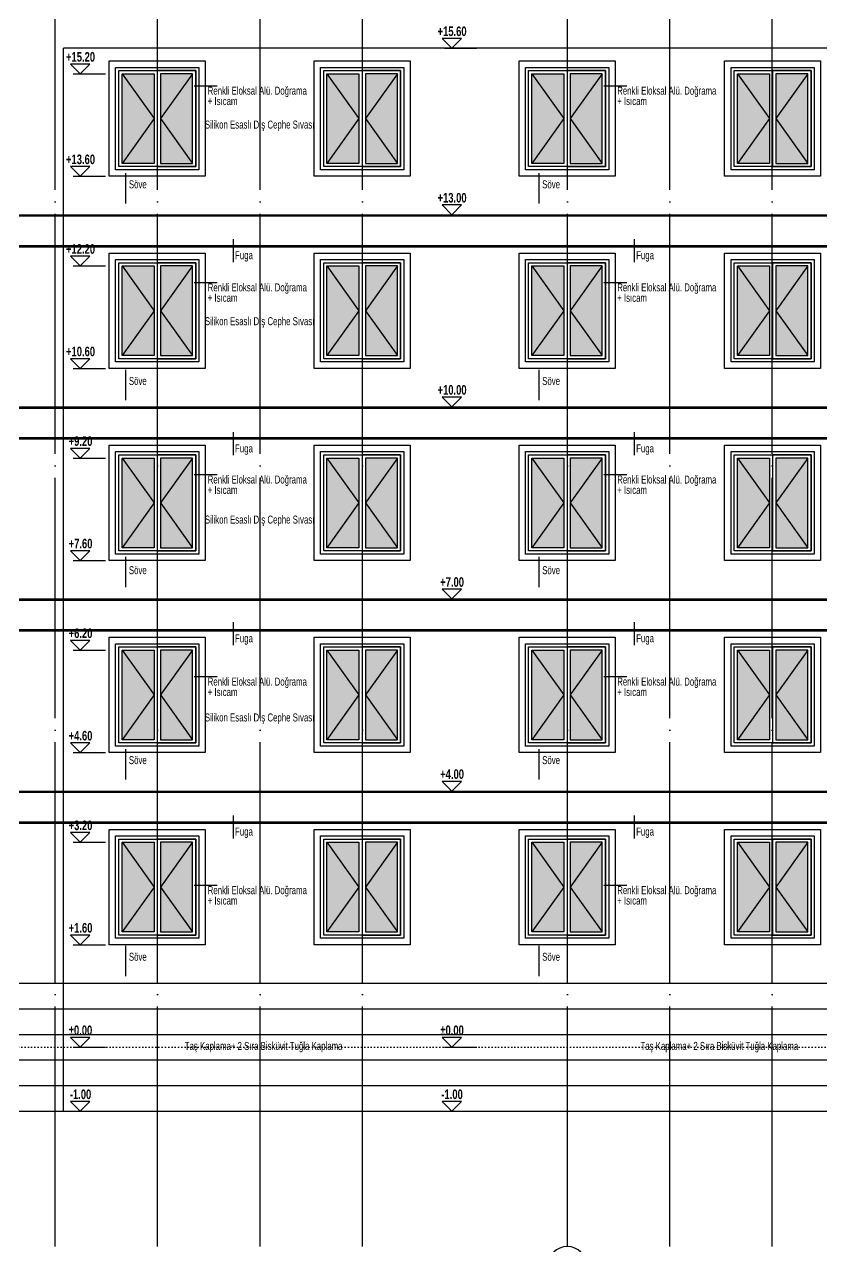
# Model space of a CAD drawing. Extents: x 460786 to 545292, y 30998 to 41694.
# Drawn here: x 529580 to 530825, y 38217 to 40125 of the extents above; entities that cross this region are included whole.
import ezdxf
from ezdxf.enums import TextEntityAlignment as Align

# ---------------------------------------------------------------- set-up
doc = ezdxf.new("R2010")
doc.units = 0
doc.header["$LTSCALE"] = 50
doc.header["$MEASUREMENT"] = 0
doc.linetypes.add('DASHDOT', pattern=[5.5, 5, -0.25, 0, -0.25])
doc.linetypes.add('DASHED', pattern=[0.1, 0, -0.1])
doc.layers.get('0').update_dxf_attribs({"linetype": 'CONTINUOUS'})
for name, color, linetype in [('A-Aks Balonu', 2, 'CONTINUOUS'), ('A-Aks Yatay', 12, 'DASHDOT'), ('A-Betonarme', 6, 'CONTINUOUS'), ('A-Cam', 160, 'CONTINUOUS'), ('A-Dash', 9, 'DASHED'), ('A-Gör 2', 40, 'CONTINUOUS'), ('A-Gör 4', 75, 'CONTINUOUS'), ('A-Kot', 3, 'CONTINUOUS'), ('A-Solid', 254, 'CONTINUOUS'), ('A-Yazı 1', 200, 'CONTINUOUS'), ('A-Yazı 2', 205, 'CONTINUOUS')]:
    doc.layers.add(name, color=color, linetype=linetype)
doc.styles.add('blkan', font='arial.ttf', dxfattribs={"width": 0.9, "height": 12.5})
doc.styles.get("Standard").update_dxf_attribs({"font": 'arial.ttf', "width": 0.9})
doc.styles.add('YAZI', font='arialbd.ttf', dxfattribs={"width": 0.9, "height": 150})

# ---------------------------------------------------------------- blocks, each defined once
blk = doc.blocks.new('aks')
blk.add_circle((-0.8, 38.6), 60)
at = {"width": 0.9}
blk.add_attdef('AKSNO', text='', height=50, dxfattribs=at).set_placement((-0.8, 38.6), align=Align.MIDDLE_CENTER)
blk = doc.blocks.new('kot-k')
for p, q in [((9.4, 0), (-32.7, 0)), ((-12.6, 12.6), (12.6, 12.6)), ((0, 0), (-12.6, 12.6)), ((0, 0), (12.6, 12.6))]:
    blk.add_line(p, q)
at = {"style": 'YAZI', "width": 0.7}
blk.add_attdef('KOT', text='', height=12.5, dxfattribs=at).set_placement((0, 22), align=Align.MIDDLE_CENTER)

msp = doc.modelspace()

# ---------------------------------------------------------------- hatches: boundary and pattern name
at = {"layer": 'A-Solid'}
h = msp.add_hatch(color=256, dxfattribs=at)
h.dxf.hatch_style = 1
h.paths.add_polyline_path([(529732.91, 39908.33), (529782.91, 39908.33), (529782.91, 40048.33), (529732.91, 40048.33)])
h.paths.add_polyline_path([(529792.91, 39908.33), (529842.91, 39908.33), (529842.91, 40048.33), (529792.91, 40048.33)])
h = msp.add_hatch(color=256, dxfattribs=at)
h.dxf.hatch_style = 1
h.paths.add_polyline_path([(530052.91, 39908.33), (530102.91, 39908.33), (530102.91, 40048.33), (530052.91, 40048.33)])
h.paths.add_polyline_path([(530112.91, 39908.33), (530162.91, 39908.33), (530162.91, 40048.33), (530112.91, 40048.33)])
h = msp.add_hatch(color=256, dxfattribs=at)
h.dxf.hatch_style = 1
h.paths.add_polyline_path([(530372.91, 39908.33), (530422.91, 39908.33), (530422.91, 40048.33), (530372.91, 40048.33)])
h.paths.add_polyline_path([(530432.91, 39908.33), (530482.91, 39908.33), (530482.91, 40048.33), (530432.91, 40048.33)])
h = msp.add_hatch(color=256, dxfattribs=at)
h.dxf.hatch_style = 1
h.paths.add_polyline_path([(530693.91, 39908.33), (530743.91, 39908.33), (530743.91, 40048.33), (530693.91, 40048.33)])
h.paths.add_polyline_path([(530753.91, 39908.33), (530803.91, 39908.33), (530803.91, 40048.33), (530753.91, 40048.33)])
h = msp.add_hatch(color=256, dxfattribs=at)
h.dxf.hatch_style = 1
h.paths.add_polyline_path([(529732.91, 39608.33), (529782.91, 39608.33), (529782.91, 39748.33), (529732.91, 39748.33)])
h.paths.add_polyline_path([(529792.91, 39608.33), (529842.91, 39608.33), (529842.91, 39748.33), (529792.91, 39748.33)])
h = msp.add_hatch(color=256, dxfattribs=at)
h.dxf.hatch_style = 1
h.paths.add_polyline_path([(530052.91, 39608.33), (530102.91, 39608.33), (530102.91, 39748.33), (530052.91, 39748.33)])
h.paths.add_polyline_path([(530112.91, 39608.33), (530162.91, 39608.33), (530162.91, 39748.33), (530112.91, 39748.33)])
h = msp.add_hatch(color=256, dxfattribs=at)
h.dxf.hatch_style = 1
h.paths.add_polyline_path([(530372.91, 39608.33), (530422.91, 39608.33), (530422.91, 39748.33), (530372.91, 39748.33)])
h.paths.add_polyline_path([(530432.91, 39608.33), (530482.91, 39608.33), (530482.91, 39748.33), (530432.91, 39748.33)])
h = msp.add_hatch(color=256, dxfattribs=at)
h.dxf.hatch_style = 1
h.paths.add_polyline_path([(530693.91, 39608.33), (530743.91, 39608.33), (530743.91, 39748.33), (530693.91, 39748.33)])
h.paths.add_polyline_path([(530753.91, 39608.33), (530803.91, 39608.33), (530803.91, 39748.33), (530753.91, 39748.33)])
h = msp.add_hatch(color=256, dxfattribs=at)
h.dxf.hatch_style = 1
h.paths.add_polyline_path([(529732.91, 39308.33), (529782.91, 39308.33), (529782.91, 39448.33), (529732.91, 39448.33)])
h.paths.add_polyline_path([(529792.91, 39308.33), (529842.91, 39308.33), (529842.91, 39448.33), (529792.91, 39448.33)])
h = msp.add_hatch(color=256, dxfattribs=at)
h.dxf.hatch_style = 1
h.paths.add_polyline_path([(530052.91, 39308.33), (530102.91, 39308.33), (530102.91, 39448.33), (530052.91, 39448.33)])
h.paths.add_polyline_path([(530112.91, 39308.33), (530162.91, 39308.33), (530162.91, 39448.33), (530112.91, 39448.33)])
h = msp.add_hatch(color=256, dxfattribs=at)
h.dxf.hatch_style = 1
h.paths.add_polyline_path([(530372.91, 39308.33), (530422.91, 39308.33), (530422.91, 39448.33), (530372.91, 39448.33)])
h.paths.add_polyline_path([(530432.91, 39308.33), (530482.91, 39308.33), (530482.91, 39448.33), (530432.91, 39448.33)])
h = msp.add_hatch(color=256, dxfattribs=at)
h.dxf.hatch_style = 1
h.paths.add_polyline_path([(530693.91, 39308.33), (530743.91, 39308.33), (530743.91, 39448.33), (530693.91, 39448.33)])
h.paths.add_polyline_path([(530753.91, 39308.33), (530803.91, 39308.33), (530803.91, 39448.33), (530753.91, 39448.33)])
h = msp.add_hatch(color=256, dxfattribs=at)
h.dxf.hatch_style = 1
h.paths.add_polyline_path([(529732.91, 39008.33), (529782.91, 39008.33), (529782.91, 39148.33), (529732.91, 39148.33)])
h.paths.add_polyline_path([(529792.91, 39008.33), (529842.91, 39008.33), (529842.91, 39148.33), (529792.91, 39148.33)])
h = msp.add_hatch(color=256, dxfattribs=at)
h.dxf.hatch_style = 1
h.paths.add_polyline_path([(530052.91, 39008.33), (530102.91, 39008.33), (530102.91, 39148.33), (530052.91, 39148.33)])
h.paths.add_polyline_path([(530112.91, 39008.33), (530162.91, 39008.33), (530162.91, 39148.33), (530112.91, 39148.33)])
h = msp.add_hatch(color=256, dxfattribs=at)
h.dxf.hatch_style = 1
h.paths.add_polyline_path([(530372.91, 39008.33), (530422.91, 39008.33), (530422.91, 39148.33), (530372.91, 39148.33)])
h.paths.add_polyline_path([(530432.91, 39008.33), (530482.91, 39008.33), (530482.91, 39148.33), (530432.91, 39148.33)])
h = msp.add_hatch(color=256, dxfattribs=at)
h.dxf.hatch_style = 1
h.paths.add_polyline_path([(530693.91, 39008.33), (530743.91, 39008.33), (530743.91, 39148.33), (530693.91, 39148.33)])
h.paths.add_polyline_path([(530753.91, 39008.33), (530803.91, 39008.33), (530803.91, 39148.33), (530753.91, 39148.33)])
h = msp.add_hatch(color=256, dxfattribs=at)
h.dxf.hatch_style = 1
h.paths.add_polyline_path([(529732.91, 38708.33), (529782.91, 38708.33), (529782.91, 38848.33), (529732.91, 38848.33)])
h.paths.add_polyline_path([(529792.91, 38708.33), (529842.91, 38708.33), (529842.91, 38848.33), (529792.91, 38848.33)])
h = msp.add_hatch(color=256, dxfattribs=at)
h.dxf.hatch_style = 1
h.paths.add_polyline_path([(530052.91, 38708.33), (530102.91, 38708.33), (530102.91, 38848.33), (530052.91, 38848.33)])
h.paths.add_polyline_path([(530112.91, 38708.33), (530162.91, 38708.33), (530162.91, 38848.33), (530112.91, 38848.33)])
h = msp.add_hatch(color=256, dxfattribs=at)
h.dxf.hatch_style = 1
h.paths.add_polyline_path([(530372.91, 38708.33), (530422.91, 38708.33), (530422.91, 38848.33), (530372.91, 38848.33)])
h.paths.add_polyline_path([(530432.91, 38708.33), (530482.91, 38708.33), (530482.91, 38848.33), (530432.91, 38848.33)])
h = msp.add_hatch(color=256, dxfattribs=at)
h.dxf.hatch_style = 1
h.paths.add_polyline_path([(530693.91, 38708.33), (530743.91, 38708.33), (530743.91, 38848.33), (530693.91, 38848.33)])
h.paths.add_polyline_path([(530753.91, 38708.33), (530803.91, 38708.33), (530803.91, 38848.33), (530753.91, 38848.33)])

# ---------------------------------------------------------------- linework, layer by layer
at = {"layer": 'A-Aks Yatay', "ltscale": 1.5}
for p, q in [((529628.41, 38216.97), (529628.41, 40620.39)), ((529788.41, 38216.97), (529788.41, 40620.39)), ((529948.41, 38216.97), (529948.41, 40620.39)), ((530108.41, 38216.97), (530108.41, 40620.39)), ((530428.41, 38216.97), (530428.41, 40620.39)), ((530588.41, 38216.97), (530588.41, 40620.39)), ((530748.41, 38216.97), (530748.41, 40620.39))]:
    msp.add_line(p, q, dxfattribs=at)
at = {"layer": 'A-Betonarme'}
msp.add_line((528580.21, 38428.33), (531721.41, 38428.33), dxfattribs=at)
at = {"layer": 'A-Cam'}
for p, q in [((529732.91, 40048.33), (529782.91, 39978.33)), ((529787.91, 40053.33), (529787.91, 39903.33)), ((529842.91, 40048.33), (529792.91, 39978.33)), ((530052.91, 40048.33), (530102.91, 39978.33)), ((530107.91, 40053.33), (530107.91, 39903.33)), ((530162.91, 40048.33), (530112.91, 39978.33)), ((530372.91, 40048.33), (530422.91, 39978.33)), ((530427.91, 40053.33), (530427.91, 39903.33)), ((530482.91, 40048.33), (530432.91, 39978.33)), ((530693.91, 40048.33), (530743.91, 39978.33)), ((530748.91, 40053.33), (530748.91, 39903.33)), ((530803.91, 40048.33), (530753.91, 39978.33)), ((529782.91, 39978.33), (529732.91, 39908.33)), ((529792.91, 39978.33), (529842.91, 39908.33)), ((530102.91, 39978.33), (530052.91, 39908.33)), ((530112.91, 39978.33), (530162.91, 39908.33)), ((530422.91, 39978.33), (530372.91, 39908.33)), ((530432.91, 39978.33), (530482.91, 39908.33)), ((530743.91, 39978.33), (530693.91, 39908.33)), ((530753.91, 39978.33), (530803.91, 39908.33)), ((529787.91, 39753.33), (529787.91, 39603.33)), ((530107.91, 39753.33), (530107.91, 39603.33)), ((530427.91, 39753.33), (530427.91, 39603.33)), ((530748.91, 39753.33), (530748.91, 39603.33)), ((529732.91, 39748.33), (529782.91, 39678.33)), ((529842.91, 39748.33), (529792.91, 39678.33)), ((530052.91, 39748.33), (530102.91, 39678.33)), ((530162.91, 39748.33), (530112.91, 39678.33)), ((530372.91, 39748.33), (530422.91, 39678.33)), ((530482.91, 39748.33), (530432.91, 39678.33)), ((530693.91, 39748.33), (530743.91, 39678.33)), ((530803.91, 39748.33), (530753.91, 39678.33)), ((529782.91, 39678.33), (529732.91, 39608.33)), ((529792.91, 39678.33), (529842.91, 39608.33)), ((530102.91, 39678.33), (530052.91, 39608.33)), ((530112.91, 39678.33), (530162.91, 39608.33)), ((530422.91, 39678.33), (530372.91, 39608.33)), ((530432.91, 39678.33), (530482.91, 39608.33)), ((530743.91, 39678.33), (530693.91, 39608.33)), ((530753.91, 39678.33), (530803.91, 39608.33)), ((529732.91, 39448.33), (529782.91, 39378.33)), ((529787.91, 39453.33), (529787.91, 39303.33)), ((529842.91, 39448.33), (529792.91, 39378.33)), ((530052.91, 39448.33), (530102.91, 39378.33)), ((530107.91, 39453.33), (530107.91, 39303.33)), ((530162.91, 39448.33), (530112.91, 39378.33)), ((530372.91, 39448.33), (530422.91, 39378.33)), ((530427.91, 39453.33), (530427.91, 39303.33)), ((530482.91, 39448.33), (530432.91, 39378.33)), ((530693.91, 39448.33), (530743.91, 39378.33)), ((530748.91, 39453.33), (530748.91, 39303.33)), ((530803.91, 39448.33), (530753.91, 39378.33)), ((529782.91, 39378.33), (529732.91, 39308.33)), ((529792.91, 39378.33), (529842.91, 39308.33)), ((530102.91, 39378.33), (530052.91, 39308.33)), ((530112.91, 39378.33), (530162.91, 39308.33)), ((530422.91, 39378.33), (530372.91, 39308.33)), ((530432.91, 39378.33), (530482.91, 39308.33)), ((530743.91, 39378.33), (530693.91, 39308.33)), ((530753.91, 39378.33), (530803.91, 39308.33)), ((529732.91, 39148.33), (529782.91, 39078.33)), ((529787.91, 39153.33), (529787.91, 39003.33)), ((529842.91, 39148.33), (529792.91, 39078.33)), ((530052.91, 39148.33), (530102.91, 39078.33)), ((530107.91, 39153.33), (530107.91, 39003.33)), ((530162.91, 39148.33), (530112.91, 39078.33)), ((530372.91, 39148.33), (530422.91, 39078.33)), ((530427.91, 39153.33), (530427.91, 39003.33)), ((530482.91, 39148.33), (530432.91, 39078.33)), ((530693.91, 39148.33), (530743.91, 39078.33)), ((530748.91, 39153.33), (530748.91, 39003.33)), ((530803.91, 39148.33), (530753.91, 39078.33)), ((529782.91, 39078.33), (529732.91, 39008.33)), ((529792.91, 39078.33), (529842.91, 39008.33)), ((530102.91, 39078.33), (530052.91, 39008.33)), ((530112.91, 39078.33), (530162.91, 39008.33)), ((530422.91, 39078.33), (530372.91, 39008.33)), ((530432.91, 39078.33), (530482.91, 39008.33)), ((530743.91, 39078.33), (530693.91, 39008.33)), ((530753.91, 39078.33), (530803.91, 39008.33)), ((529732.91, 38848.33), (529782.91, 38778.33)), ((529787.91, 38853.33), (529787.91, 38703.33)), ((529842.91, 38848.33), (529792.91, 38778.33)), ((530052.91, 38848.33), (530102.91, 38778.33)), ((530107.91, 38853.33), (530107.91, 38703.33)), ((530162.91, 38848.33), (530112.91, 38778.33)), ((530372.91, 38848.33), (530422.91, 38778.33)), ((530427.91, 38853.33), (530427.91, 38703.33)), ((530482.91, 38848.33), (530432.91, 38778.33)), ((530693.91, 38848.33), (530743.91, 38778.33)), ((530748.91, 38853.33), (530748.91, 38703.33)), ((530803.91, 38848.33), (530753.91, 38778.33)), ((529782.91, 38778.33), (529732.91, 38708.33)), ((529792.91, 38778.33), (529842.91, 38708.33)), ((530102.91, 38778.33), (530052.91, 38708.33)), ((530112.91, 38778.33), (530162.91, 38708.33)), ((530422.91, 38778.33), (530372.91, 38708.33)), ((530432.91, 38778.33), (530482.91, 38708.33)), ((530743.91, 38778.33), (530693.91, 38708.33)), ((530753.91, 38778.33), (530803.91, 38708.33))]:
    msp.add_line(p, q, dxfattribs=at)
for points in [[(529727.91, 40053.33), (529787.91, 40053.33), (529787.91, 39903.33), (529727.91, 39903.33)], [(529732.91, 40048.33), (529782.91, 40048.33), (529782.91, 39908.33), (529732.91, 39908.33)], [(529787.91, 39903.33), (529847.91, 39903.33), (529847.91, 40053.33), (529787.91, 40053.33)], [(529792.91, 39908.33), (529842.91, 39908.33), (529842.91, 40048.33), (529792.91, 40048.33)], [(530047.91, 40053.33), (530107.91, 40053.33), (530107.91, 39903.33), (530047.91, 39903.33)], [(530052.91, 40048.33), (530102.91, 40048.33), (530102.91, 39908.33), (530052.91, 39908.33)], [(530107.91, 39903.33), (530167.91, 39903.33), (530167.91, 40053.33), (530107.91, 40053.33)], [(530112.91, 39908.33), (530162.91, 39908.33), (530162.91, 40048.33), (530112.91, 40048.33)], [(530367.91, 40053.33), (530427.91, 40053.33), (530427.91, 39903.33), (530367.91, 39903.33)], [(530372.91, 40048.33), (530422.91, 40048.33), (530422.91, 39908.33), (530372.91, 39908.33)], [(530427.91, 39903.33), (530487.91, 39903.33), (530487.91, 40053.33), (530427.91, 40053.33)], [(530432.91, 39908.33), (530482.91, 39908.33), (530482.91, 40048.33), (530432.91, 40048.33)], [(530688.91, 40053.33), (530748.91, 40053.33), (530748.91, 39903.33), (530688.91, 39903.33)], [(530693.91, 40048.33), (530743.91, 40048.33), (530743.91, 39908.33), (530693.91, 39908.33)], [(530748.91, 39903.33), (530808.91, 39903.33), (530808.91, 40053.33), (530748.91, 40053.33)], [(530753.91, 39908.33), (530803.91, 39908.33), (530803.91, 40048.33), (530753.91, 40048.33)], [(529727.91, 39753.33), (529787.91, 39753.33), (529787.91, 39603.33), (529727.91, 39603.33)], [(529787.91, 39603.33), (529847.91, 39603.33), (529847.91, 39753.33), (529787.91, 39753.33)], [(530047.91, 39753.33), (530107.91, 39753.33), (530107.91, 39603.33), (530047.91, 39603.33)], [(530107.91, 39603.33), (530167.91, 39603.33), (530167.91, 39753.33), (530107.91, 39753.33)], [(530367.91, 39753.33), (530427.91, 39753.33), (530427.91, 39603.33), (530367.91, 39603.33)], [(530427.91, 39603.33), (530487.91, 39603.33), (530487.91, 39753.33), (530427.91, 39753.33)], [(530688.91, 39753.33), (530748.91, 39753.33), (530748.91, 39603.33), (530688.91, 39603.33)], [(530748.91, 39603.33), (530808.91, 39603.33), (530808.91, 39753.33), (530748.91, 39753.33)], [(529732.91, 39748.33), (529782.91, 39748.33), (529782.91, 39608.33), (529732.91, 39608.33)], [(529792.91, 39608.33), (529842.91, 39608.33), (529842.91, 39748.33), (529792.91, 39748.33)], [(530052.91, 39748.33), (530102.91, 39748.33), (530102.91, 39608.33), (530052.91, 39608.33)], [(530112.91, 39608.33), (530162.91, 39608.33), (530162.91, 39748.33), (530112.91, 39748.33)], [(530372.91, 39748.33), (530422.91, 39748.33), (530422.91, 39608.33), (530372.91, 39608.33)], [(530432.91, 39608.33), (530482.91, 39608.33), (530482.91, 39748.33), (530432.91, 39748.33)], [(530693.91, 39748.33), (530743.91, 39748.33), (530743.91, 39608.33), (530693.91, 39608.33)], [(530753.91, 39608.33), (530803.91, 39608.33), (530803.91, 39748.33), (530753.91, 39748.33)], [(529727.91, 39453.33), (529787.91, 39453.33), (529787.91, 39303.33), (529727.91, 39303.33)], [(529732.91, 39448.33), (529782.91, 39448.33), (529782.91, 39308.33), (529732.91, 39308.33)], [(529787.91, 39303.33), (529847.91, 39303.33), (529847.91, 39453.33), (529787.91, 39453.33)], [(529792.91, 39308.33), (529842.91, 39308.33), (529842.91, 39448.33), (529792.91, 39448.33)], [(530047.91, 39453.33), (530107.91, 39453.33), (530107.91, 39303.33), (530047.91, 39303.33)], [(530052.91, 39448.33), (530102.91, 39448.33), (530102.91, 39308.33), (530052.91, 39308.33)], [(530107.91, 39303.33), (530167.91, 39303.33), (530167.91, 39453.33), (530107.91, 39453.33)], [(530112.91, 39308.33), (530162.91, 39308.33), (530162.91, 39448.33), (530112.91, 39448.33)], [(530367.91, 39453.33), (530427.91, 39453.33), (530427.91, 39303.33), (530367.91, 39303.33)], [(530372.91, 39448.33), (530422.91, 39448.33), (530422.91, 39308.33), (530372.91, 39308.33)], [(530427.91, 39303.33), (530487.91, 39303.33), (530487.91, 39453.33), (530427.91, 39453.33)], [(530432.91, 39308.33), (530482.91, 39308.33), (530482.91, 39448.33), (530432.91, 39448.33)], [(530688.91, 39453.33), (530748.91, 39453.33), (530748.91, 39303.33), (530688.91, 39303.33)], [(530693.91, 39448.33), (530743.91, 39448.33), (530743.91, 39308.33), (530693.91, 39308.33)], [(530748.91, 39303.33), (530808.91, 39303.33), (530808.91, 39453.33), (530748.91, 39453.33)], [(530753.91, 39308.33), (530803.91, 39308.33), (530803.91, 39448.33), (530753.91, 39448.33)], [(529727.91, 39153.33), (529787.91, 39153.33), (529787.91, 39003.33), (529727.91, 39003.33)], [(529732.91, 39148.33), (529782.91, 39148.33), (529782.91, 39008.33), (529732.91, 39008.33)], [(529787.91, 39003.33), (529847.91, 39003.33), (529847.91, 39153.33), (529787.91, 39153.33)], [(529792.91, 39008.33), (529842.91, 39008.33), (529842.91, 39148.33), (529792.91, 39148.33)], [(530047.91, 39153.33), (530107.91, 39153.33), (530107.91, 39003.33), (530047.91, 39003.33)], [(530052.91, 39148.33), (530102.91, 39148.33), (530102.91, 39008.33), (530052.91, 39008.33)], [(530107.91, 39003.33), (530167.91, 39003.33), (530167.91, 39153.33), (530107.91, 39153.33)], [(530112.91, 39008.33), (530162.91, 39008.33), (530162.91, 39148.33), (530112.91, 39148.33)], [(530367.91, 39153.33), (530427.91, 39153.33), (530427.91, 39003.33), (530367.91, 39003.33)], [(530372.91, 39148.33), (530422.91, 39148.33), (530422.91, 39008.33), (530372.91, 39008.33)], [(530427.91, 39003.33), (530487.91, 39003.33), (530487.91, 39153.33), (530427.91, 39153.33)], [(530432.91, 39008.33), (530482.91, 39008.33), (530482.91, 39148.33), (530432.91, 39148.33)], [(530688.91, 39153.33), (530748.91, 39153.33), (530748.91, 39003.33), (530688.91, 39003.33)], [(530693.91, 39148.33), (530743.91, 39148.33), (530743.91, 39008.33), (530693.91, 39008.33)], [(530748.91, 39003.33), (530808.91, 39003.33), (530808.91, 39153.33), (530748.91, 39153.33)], [(530753.91, 39008.33), (530803.91, 39008.33), (530803.91, 39148.33), (530753.91, 39148.33)], [(529727.91, 38853.33), (529787.91, 38853.33), (529787.91, 38703.33), (529727.91, 38703.33)], [(529732.91, 38848.33), (529782.91, 38848.33), (529782.91, 38708.33), (529732.91, 38708.33)], [(529787.91, 38703.33), (529847.91, 38703.33), (529847.91, 38853.33), (529787.91, 38853.33)], [(529792.91, 38708.33), (529842.91, 38708.33), (529842.91, 38848.33), (529792.91, 38848.33)], [(530047.91, 38853.33), (530107.91, 38853.33), (530107.91, 38703.33), (530047.91, 38703.33)], [(530052.91, 38848.33), (530102.91, 38848.33), (530102.91, 38708.33), (530052.91, 38708.33)], [(530107.91, 38703.33), (530167.91, 38703.33), (530167.91, 38853.33), (530107.91, 38853.33)], [(530112.91, 38708.33), (530162.91, 38708.33), (530162.91, 38848.33), (530112.91, 38848.33)], [(530367.91, 38853.33), (530427.91, 38853.33), (530427.91, 38703.33), (530367.91, 38703.33)], [(530372.91, 38848.33), (530422.91, 38848.33), (530422.91, 38708.33), (530372.91, 38708.33)], [(530427.91, 38703.33), (530487.91, 38703.33), (530487.91, 38853.33), (530427.91, 38853.33)], [(530432.91, 38708.33), (530482.91, 38708.33), (530482.91, 38848.33), (530432.91, 38848.33)], [(530688.91, 38853.33), (530748.91, 38853.33), (530748.91, 38703.33), (530688.91, 38703.33)], [(530693.91, 38848.33), (530743.91, 38848.33), (530743.91, 38708.33), (530693.91, 38708.33)], [(530748.91, 38703.33), (530808.91, 38703.33), (530808.91, 38853.33), (530748.91, 38853.33)], [(530753.91, 38708.33), (530803.91, 38708.33), (530803.91, 38848.33), (530753.91, 38848.33)]]:
    msp.add_lwpolyline(points, close=True, dxfattribs=at)
at = {"layer": 'A-Dash'}
msp.add_line((528964.41, 38528.33), (535680.88, 38528.33), dxfattribs=at)
at = {"layer": 'A-Gör 2'}
for p in [(529641.41, 38428.33), (530896.41, 40088.33)]:
    msp.add_line(p, (529641.41, 40088.33), dxfattribs=at)
for points in [[(529712.91, 40068.33), (529862.91, 40068.33), (529862.91, 39888.33), (529712.91, 39888.33)], [(529722.91, 40058.33), (529852.91, 40058.33), (529852.91, 39898.33), (529722.91, 39898.33)], [(530032.91, 40068.33), (530182.91, 40068.33), (530182.91, 39888.33), (530032.91, 39888.33)], [(530042.91, 40058.33), (530172.91, 40058.33), (530172.91, 39898.33), (530042.91, 39898.33)], [(530352.91, 40068.33), (530502.91, 40068.33), (530502.91, 39888.33), (530352.91, 39888.33)], [(530362.91, 40058.33), (530492.91, 40058.33), (530492.91, 39898.33), (530362.91, 39898.33)], [(530673.91, 40068.33), (530823.91, 40068.33), (530823.91, 39888.33), (530673.91, 39888.33)], [(530683.91, 40058.33), (530813.91, 40058.33), (530813.91, 39898.33), (530683.91, 39898.33)], [(529712.91, 39768.33), (529862.91, 39768.33), (529862.91, 39588.33), (529712.91, 39588.33)], [(529722.91, 39758.33), (529852.91, 39758.33), (529852.91, 39598.33), (529722.91, 39598.33)], [(530032.91, 39768.33), (530182.91, 39768.33), (530182.91, 39588.33), (530032.91, 39588.33)], [(530042.91, 39758.33), (530172.91, 39758.33), (530172.91, 39598.33), (530042.91, 39598.33)], [(530352.91, 39768.33), (530502.91, 39768.33), (530502.91, 39588.33), (530352.91, 39588.33)], [(530362.91, 39758.33), (530492.91, 39758.33), (530492.91, 39598.33), (530362.91, 39598.33)], [(530673.91, 39768.33), (530823.91, 39768.33), (530823.91, 39588.33), (530673.91, 39588.33)], [(530683.91, 39758.33), (530813.91, 39758.33), (530813.91, 39598.33), (530683.91, 39598.33)], [(529712.91, 39468.33), (529862.91, 39468.33), (529862.91, 39288.33), (529712.91, 39288.33)], [(530032.91, 39468.33), (530182.91, 39468.33), (530182.91, 39288.33), (530032.91, 39288.33)], [(530352.91, 39468.33), (530502.91, 39468.33), (530502.91, 39288.33), (530352.91, 39288.33)], [(530673.91, 39468.33), (530823.91, 39468.33), (530823.91, 39288.33), (530673.91, 39288.33)], [(529722.91, 39458.33), (529852.91, 39458.33), (529852.91, 39298.33), (529722.91, 39298.33)], [(530042.91, 39458.33), (530172.91, 39458.33), (530172.91, 39298.33), (530042.91, 39298.33)], [(530362.91, 39458.33), (530492.91, 39458.33), (530492.91, 39298.33), (530362.91, 39298.33)], [(530683.91, 39458.33), (530813.91, 39458.33), (530813.91, 39298.33), (530683.91, 39298.33)], [(529712.91, 39168.33), (529862.91, 39168.33), (529862.91, 38988.33), (529712.91, 38988.33)], [(530032.91, 39168.33), (530182.91, 39168.33), (530182.91, 38988.33), (530032.91, 38988.33)], [(530352.91, 39168.33), (530502.91, 39168.33), (530502.91, 38988.33), (530352.91, 38988.33)], [(530673.91, 39168.33), (530823.91, 39168.33), (530823.91, 38988.33), (530673.91, 38988.33)], [(529722.91, 39158.33), (529852.91, 39158.33), (529852.91, 38998.33), (529722.91, 38998.33)], [(530042.91, 39158.33), (530172.91, 39158.33), (530172.91, 38998.33), (530042.91, 38998.33)], [(530362.91, 39158.33), (530492.91, 39158.33), (530492.91, 38998.33), (530362.91, 38998.33)], [(530683.91, 39158.33), (530813.91, 39158.33), (530813.91, 38998.33), (530683.91, 38998.33)], [(529712.91, 38868.33), (529862.91, 38868.33), (529862.91, 38688.33), (529712.91, 38688.33)], [(529722.91, 38858.33), (529852.91, 38858.33), (529852.91, 38698.33), (529722.91, 38698.33)], [(530032.91, 38868.33), (530182.91, 38868.33), (530182.91, 38688.33), (530032.91, 38688.33)], [(530042.91, 38858.33), (530172.91, 38858.33), (530172.91, 38698.33), (530042.91, 38698.33)], [(530352.91, 38868.33), (530502.91, 38868.33), (530502.91, 38688.33), (530352.91, 38688.33)], [(530362.91, 38858.33), (530492.91, 38858.33), (530492.91, 38698.33), (530362.91, 38698.33)], [(530673.91, 38868.33), (530823.91, 38868.33), (530823.91, 38688.33), (530673.91, 38688.33)], [(530683.91, 38858.33), (530813.91, 38858.33), (530813.91, 38698.33), (530683.91, 38698.33)]]:
    msp.add_lwpolyline(points, close=True, dxfattribs=at)
at = {"layer": 'A-Gör 4'}
for p, q in [((528964.41, 39828.33), (531586.41, 39828.33)), ((528964.41, 39828.33), (531586.41, 39828.33)), ((528964.41, 39826.33), (531586.41, 39826.33)), ((528964.41, 39780.33), (531586.41, 39780.33)), ((528964.41, 39778.33), (531586.41, 39778.33)), ((528964.41, 39528.33), (531586.41, 39528.33)), ((528964.41, 39528.33), (531586.41, 39528.33)), ((528964.41, 39526.33), (531586.41, 39526.33)), ((528964.41, 39480.33), (531586.41, 39480.33)), ((528964.41, 39478.33), (531586.41, 39478.33)), ((528964.41, 39228.33), (531586.41, 39228.33)), ((528964.41, 39228.33), (531586.41, 39228.33)), ((528964.41, 39226.33), (531586.41, 39226.33)), ((528964.41, 39180.33), (531586.41, 39180.33)), ((528964.41, 39178.33), (531586.41, 39178.33)), ((528964.41, 38928.33), (531586.41, 38928.33)), ((528964.41, 38928.33), (531586.41, 38928.33)), ((528964.41, 38926.33), (531586.41, 38926.33)), ((528964.41, 38880.33), (531586.41, 38880.33)), ((528964.41, 38878.33), (531586.41, 38878.33)), ((528964.41, 38628.33), (531583.91, 38628.33)), ((528964.41, 38588.33), (531583.91, 38588.33)), ((528964.41, 38548.33), (531583.91, 38548.33)), ((528964.41, 38508.33), (531583.91, 38508.33)), ((528964.41, 38468.33), (531721.41, 38468.33))]:
    msp.add_line(p, q, dxfattribs=at)
at = {"layer": 'A-Solid'}
for points in [[(529727.91, 40053.33), (529847.91, 40053.33), (529847.91, 39903.33), (529727.91, 39903.33)], [(530047.91, 40053.33), (530167.91, 40053.33), (530167.91, 39903.33), (530047.91, 39903.33)], [(530367.91, 40053.33), (530487.91, 40053.33), (530487.91, 39903.33), (530367.91, 39903.33)], [(530688.91, 40053.33), (530808.91, 40053.33), (530808.91, 39903.33), (530688.91, 39903.33)], [(529727.91, 39753.33), (529847.91, 39753.33), (529847.91, 39603.33), (529727.91, 39603.33)], [(530047.91, 39753.33), (530167.91, 39753.33), (530167.91, 39603.33), (530047.91, 39603.33)], [(530367.91, 39753.33), (530487.91, 39753.33), (530487.91, 39603.33), (530367.91, 39603.33)], [(530688.91, 39753.33), (530808.91, 39753.33), (530808.91, 39603.33), (530688.91, 39603.33)], [(529727.91, 39453.33), (529847.91, 39453.33), (529847.91, 39303.33), (529727.91, 39303.33)], [(530047.91, 39453.33), (530167.91, 39453.33), (530167.91, 39303.33), (530047.91, 39303.33)], [(530367.91, 39453.33), (530487.91, 39453.33), (530487.91, 39303.33), (530367.91, 39303.33)], [(530688.91, 39453.33), (530808.91, 39453.33), (530808.91, 39303.33), (530688.91, 39303.33)], [(529727.91, 39153.33), (529847.91, 39153.33), (529847.91, 39003.33), (529727.91, 39003.33)], [(530047.91, 39153.33), (530167.91, 39153.33), (530167.91, 39003.33), (530047.91, 39003.33)], [(530367.91, 39153.33), (530487.91, 39153.33), (530487.91, 39003.33), (530367.91, 39003.33)], [(530688.91, 39153.33), (530808.91, 39153.33), (530808.91, 39003.33), (530688.91, 39003.33)], [(529727.91, 38853.33), (529847.91, 38853.33), (529847.91, 38703.33), (529727.91, 38703.33)], [(530047.91, 38853.33), (530167.91, 38853.33), (530167.91, 38703.33), (530047.91, 38703.33)], [(530367.91, 38853.33), (530487.91, 38853.33), (530487.91, 38703.33), (530367.91, 38703.33)], [(530688.91, 38853.33), (530808.91, 38853.33), (530808.91, 38703.33), (530688.91, 38703.33)]]:
    msp.add_lwpolyline(points, close=True, dxfattribs=at)
at = {"layer": 'A-Yazı 2'}
for p, q in [((529881.49, 40029.22), (529845.61, 40029.22)), ((530521.04, 40029.22), (530485.16, 40029.22)), ((529738.27, 39892.96), (529738.27, 39845.66)), ((530383.73, 39892.96), (530383.73, 39845.66)), ((529906.25, 39790.27), (529906.25, 39754.39)), ((530532.69, 39790.27), (530532.69, 39754.39)), ((529881.49, 39722.07), (529845.61, 39722.07)), ((530521.04, 39722.07), (530485.16, 39722.07)), ((529738.27, 39585.87), (529738.27, 39538.58)), ((530383.73, 39585.87), (530383.73, 39538.58)), ((529906.25, 39488.54), (529906.25, 39452.66)), ((530532.69, 39488.54), (530532.69, 39452.66)), ((529881.49, 39422), (529845.61, 39422)), ((530521.04, 39422), (530485.16, 39422)), ((529738.27, 39294.16), (529738.27, 39246.86)), ((530383.73, 39294.16), (530383.73, 39246.86)), ((529906.25, 39192.03), (529906.25, 39156.15)), ((530532.69, 39192.03), (530532.69, 39156.15)), ((529881.49, 39106.43), (529845.61, 39106.43)), ((530521.04, 39106.43), (530485.16, 39106.43)), ((529738.27, 38993.76), (529738.27, 38946.47)), ((530383.73, 38993.76), (530383.73, 38946.47)), ((529906.25, 38890.24), (529906.25, 38854.36)), ((530532.69, 38890.24), (530532.69, 38854.36)), ((529881.49, 38780.76), (529845.61, 38780.76)), ((530521.04, 38780.76), (530485.16, 38780.76)), ((529738.27, 38686.71), (529738.27, 38639.41)), ((530383.73, 38686.71), (530383.73, 38639.41))]:
    msp.add_line(p, q, dxfattribs=at)

# ---------------------------------------------------------------- block references
at = {"layer": 'A-Aks Balonu'}
ref = msp.add_blockref('aks', (530428, 38167.65), dxfattribs=dict(at, xscale=-0.5, yscale=0.5, zscale=0.5, rotation=359.9999999999999))
ref.add_attrib('AKSNO', 'H', dxfattribs={"layer": '0', "height": 25, "width": 0.9}).set_placement((530429.22, 38187.39), align=Align.MIDDLE_CENTER)
at = {"layer": 'A-Kot'}
ref = msp.add_blockref('kot-k', (530247.94, 40088.33), dxfattribs=dict(at, xscale=-1.200000000186265, yscale=1.200000000186265, zscale=1.200000000186265))
ref.add_attrib('KOT', '+15.60', dxfattribs={"layer": '0', "height": 15, "style": 'YAZI', "width": 0.7}).set_placement((530248.32, 40114.73), align=Align.MIDDLE_CENTER)
ref = msp.add_blockref('kot-k', (529667.7, 40048.33), dxfattribs=dict(at, xscale=-1.200000000186265, yscale=1.200000000186265, zscale=1.200000000186265))
ref.add_attrib('KOT', '+15.20', dxfattribs={"layer": '0', "height": 15, "style": 'YAZI', "width": 0.7}).set_placement((529668.08, 40074.73), align=Align.MIDDLE_CENTER)
ref = msp.add_blockref('kot-k', (529667.7, 39888.33), dxfattribs=dict(at, xscale=-1.200000000186265, yscale=1.200000000186265, zscale=1.200000000186265))
ref.add_attrib('KOT', '+13.60', dxfattribs={"layer": '0', "height": 15, "style": 'YAZI', "width": 0.7}).set_placement((529668.08, 39914.73), align=Align.MIDDLE_CENTER)
ref = msp.add_blockref('kot-k', (530247.94, 39828.33), dxfattribs=dict(at, xscale=-1.200000000186265, yscale=1.200000000186265, zscale=1.200000000186265))
ref.add_attrib('KOT', '+13.00', dxfattribs={"layer": '0', "height": 15, "style": 'YAZI', "width": 0.7}).set_placement((530248.32, 39854.73), align=Align.MIDDLE_CENTER)
ref = msp.add_blockref('kot-k', (529667.7, 39748.33), dxfattribs=dict(at, xscale=-1.200000000186265, yscale=1.200000000186265, zscale=1.200000000186265))
ref.add_attrib('KOT', '+12.20', dxfattribs={"layer": '0', "height": 15, "style": 'YAZI', "width": 0.7}).set_placement((529668.08, 39774.73), align=Align.MIDDLE_CENTER)
ref = msp.add_blockref('kot-k', (529667.7, 39588.33), dxfattribs=dict(at, xscale=-1.200000000186265, yscale=1.200000000186265, zscale=1.200000000186265))
ref.add_attrib('KOT', '+10.60', dxfattribs={"layer": '0', "height": 15, "style": 'YAZI', "width": 0.7}).set_placement((529668.08, 39614.73), align=Align.MIDDLE_CENTER)
ref = msp.add_blockref('kot-k', (530247.94, 39528.33), dxfattribs=dict(at, xscale=-1.200000000186265, yscale=1.200000000186265, zscale=1.200000000186265))
ref.add_attrib('KOT', '+10.00', dxfattribs={"layer": '0', "height": 15, "style": 'YAZI', "width": 0.7}).set_placement((530248.32, 39554.73), align=Align.MIDDLE_CENTER)
ref = msp.add_blockref('kot-k', (529667.7, 39448.33), dxfattribs=dict(at, xscale=-1.200000000186265, yscale=1.200000000186265, zscale=1.200000000186265))
ref.add_attrib('KOT', '+9.20', dxfattribs={"layer": '0', "height": 15, "style": 'YAZI', "width": 0.7}).set_placement((529668.08, 39474.73), align=Align.MIDDLE_CENTER)
ref = msp.add_blockref('kot-k', (529667.7, 39288.33), dxfattribs=dict(at, xscale=-1.200000000186265, yscale=1.200000000186265, zscale=1.200000000186265))
ref.add_attrib('KOT', '+7.60', dxfattribs={"layer": '0', "height": 15, "style": 'YAZI', "width": 0.7}).set_placement((529668.08, 39314.73), align=Align.MIDDLE_CENTER)
ref = msp.add_blockref('kot-k', (530247.94, 39228.33), dxfattribs=dict(at, xscale=-1.200000000186265, yscale=1.200000000186265, zscale=1.200000000186265))
ref.add_attrib('KOT', '+7.00', dxfattribs={"layer": '0', "height": 15, "style": 'YAZI', "width": 0.7}).set_placement((530248.32, 39254.73), align=Align.MIDDLE_CENTER)
ref = msp.add_blockref('kot-k', (529667.7, 39148.33), dxfattribs=dict(at, xscale=-1.200000000186265, yscale=1.200000000186265, zscale=1.200000000186265))
ref.add_attrib('KOT', '+6.20', dxfattribs={"layer": '0', "height": 15, "style": 'YAZI', "width": 0.7}).set_placement((529668.08, 39174.73), align=Align.MIDDLE_CENTER)
ref = msp.add_blockref('kot-k', (529667.7, 38988.33), dxfattribs=dict(at, xscale=-1.200000000186265, yscale=1.200000000186265, zscale=1.200000000186265))
ref.add_attrib('KOT', '+4.60', dxfattribs={"layer": '0', "height": 15, "style": 'YAZI', "width": 0.7}).set_placement((529668.08, 39014.73), align=Align.MIDDLE_CENTER)
ref = msp.add_blockref('kot-k', (530247.94, 38928.33), dxfattribs=dict(at, xscale=-1.200000000186265, yscale=1.200000000186265, zscale=1.200000000186265))
ref.add_attrib('KOT', '+4.00', dxfattribs={"layer": '0', "height": 15, "style": 'YAZI', "width": 0.7}).set_placement((530248.32, 38954.73), align=Align.MIDDLE_CENTER)
ref = msp.add_blockref('kot-k', (529667.7, 38848.33), dxfattribs=dict(at, xscale=-1.200000000186265, yscale=1.200000000186265, zscale=1.200000000186265))
ref.add_attrib('KOT', '+3.20', dxfattribs={"layer": '0', "height": 15, "style": 'YAZI', "width": 0.7}).set_placement((529668.08, 38874.73), align=Align.MIDDLE_CENTER)
ref = msp.add_blockref('kot-k', (529667.7, 38688.33), dxfattribs=dict(at, xscale=-1.200000000186265, yscale=1.200000000186265, zscale=1.200000000186265))
ref.add_attrib('KOT', '+1.60', dxfattribs={"layer": '0', "height": 15, "style": 'YAZI', "width": 0.7}).set_placement((529668.08, 38714.73), align=Align.MIDDLE_CENTER)
ref = msp.add_blockref('kot-k', (529667.7, 38528.33), dxfattribs=dict(at, xscale=-1.200000000186265, yscale=1.200000000186265, zscale=1.200000000186265))
ref.add_attrib('KOT', '%%p0.00', dxfattribs={"layer": '0', "height": 15, "style": 'YAZI', "width": 0.7}).set_placement((529668.08, 38554.73), align=Align.MIDDLE_CENTER)
ref = msp.add_blockref('kot-k', (530247.94, 38528.33), dxfattribs=dict(at, xscale=-1.200000000186265, yscale=1.200000000186265, zscale=1.200000000186265))
ref.add_attrib('KOT', '%%p0.00', dxfattribs={"layer": '0', "height": 15, "style": 'YAZI', "width": 0.7}).set_placement((530248.32, 38554.73), align=Align.MIDDLE_CENTER)
ref = msp.add_blockref('kot-k', (529667.7, 38428.33), dxfattribs=dict(at, xscale=-1.200000000186265, yscale=1.200000000186265, zscale=1.200000000186265))
ref.add_attrib('KOT', '-1.00', dxfattribs={"layer": '0', "height": 15, "style": 'YAZI', "width": 0.7}).set_placement((529668.08, 38454.73), align=Align.MIDDLE_CENTER)
ref = msp.add_blockref('kot-k', (530247.94, 38428.33), dxfattribs=dict(at, xscale=-1.200000000186265, yscale=1.200000000186265, zscale=1.200000000186265))
ref.add_attrib('KOT', '-1.00', dxfattribs={"layer": '0', "height": 15, "style": 'YAZI', "width": 0.7}).set_placement((530248.32, 38454.73), align=Align.MIDDLE_CENTER)

# ---------------------------------------------------------------- texts
at = {"layer": 'A-Yazı 1', "style": 'blkan', "width": 0.7}
for s, p in [('Silikon Esaslı Dış Cephe Sıvası', (529862.15, 39962.77)), ('Silikon Esaslı Dış Cephe Sıvası', (529862.15, 39655.75)), ('Silikon Esaslı Dış Cephe Sıvası', (529862.15, 39345.97)), ('Silikon Esaslı Dış Cephe Sıvası', (529862.15, 39036.97)), ('Taş Kaplama+ 2 Sıra Bisküvit Tuğla Kaplama', (529830.84, 38524.04)), ('Taş Kaplama+ 2 Sıra Bisküvit Tuğla Kaplama', (530542.57, 38524.04))]:
    msp.add_text(s, height=12.5, dxfattribs=at).set_placement(p)
at = {"layer": 'A-Yazı 2', "style": 'blkan', "width": 0.7}
for s, p in [('Renkli Eloksal Alü. Doğrama', (529866.64, 40015.71)), ('Renkli Eloksal Alü. Doğrama', (530506.19, 40015.71)), ('+ Isıcam', (529866.64, 39999.48)), ('+ Isıcam', (530506.19, 39999.48)), ('Söve', (529743.59, 39869.51)), ('Söve', (530389.04, 39869.51)), ('Fuga', (529909.34, 39758.82)), ('Fuga', (530535.77, 39758.82)), ('Renkli Eloksal Alü. Doğrama', (529866.64, 39708.55)), ('Renkli Eloksal Alü. Doğrama', (530506.19, 39708.55)), ('+ Isıcam', (529866.64, 39692.32)), ('+ Isıcam', (530506.19, 39692.32)), ('Söve', (529743.59, 39562.42)), ('Söve', (530389.04, 39562.42)), ('Fuga', (529909.34, 39457.09)), ('Fuga', (530535.77, 39457.09)), ('Renkli Eloksal Alü. Doğrama', (529866.64, 39408.49)), ('Renkli Eloksal Alü. Doğrama', (530506.19, 39408.49)), ('+ Isıcam', (529866.64, 39392.26)), ('+ Isıcam', (530506.19, 39392.26)), ('Söve', (529743.59, 39266.93)), ('Söve', (530389.04, 39266.93)), ('Fuga', (529909.34, 39160.58)), ('Fuga', (530535.77, 39160.58)), ('Renkli Eloksal Alü. Doğrama', (529866.64, 39092.92)), ('Renkli Eloksal Alü. Doğrama', (530506.19, 39092.92)), ('+ Isıcam', (529866.64, 39076.69)), ('+ Isıcam', (530506.19, 39076.69)), ('Söve', (529743.59, 38970.32)), ('Söve', (530389.04, 38970.32)), ('Fuga', (529909.34, 38858.79)), ('Fuga', (530535.77, 38858.79)), ('Renkli Eloksal Alü. Doğrama', (529866.64, 38767.25)), ('Renkli Eloksal Alü. Doğrama', (530506.19, 38767.25)), ('+ Isıcam', (529866.64, 38751.02)), ('+ Isıcam', (530506.19, 38751.02)), ('Söve', (529743.59, 38663.26)), ('Söve', (530389.04, 38663.26))]:
    msp.add_text(s, height=12.5, dxfattribs=at).set_placement(p)

doc.saveas('drawing.dxf')
